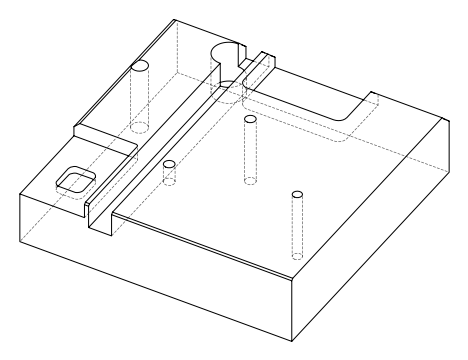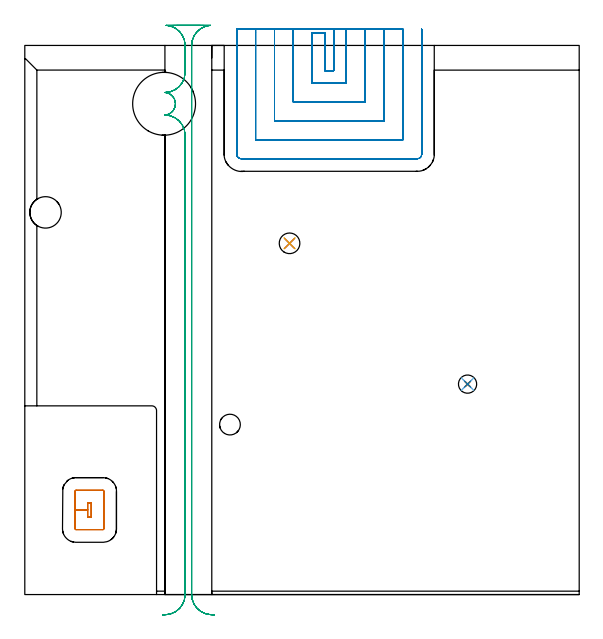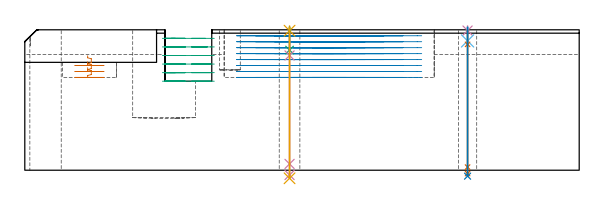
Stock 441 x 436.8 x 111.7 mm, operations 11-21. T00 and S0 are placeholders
(PLAN: 21 operations, 13 tool changes, 222.2 min)
(1 INDEXABLE_INSERT_DRILL_THROUGH_HOLE_FROM_SOLID | STEP1HOLE | NXT0302_021 | 0.46 min | 54771 mm3)
(2 INDEXABLE_INSERT_DRILL_BLIND_HOLE_FROM_SOLID | STEP1POCKET | NXT0302_038 | 0.29 min | 137611 mm3)
(3 INDEXABLE_INSERT_DRILL_BLIND_HOLE_FROM_SOLID_1 | STEP1POCKET_1 | NXT0302_004 | 0.14 min | 6806 mm3)
(4 AREA_MILL | FG_CHAMFER_SURFACE | UGT0205_001 | 0.85 min | 4917 mm3)
(5 AREA_MILL_1 | FG_CHAMFER_SURFACE_1 | UGT0205_001 | 6.49 min | 22926 mm3)
(6 AREA_MILL_2 | FG_CHAMFER_SURFACE_2 | UGT0205_001 | 0.21 min | 43 mm3)
(7 AREA_MILL_3 | FG_CHAMFER_SURFACE_3 | UGT0205_001 | 6.84 min | 23650 mm3)
(8 AREA_MILL_4 | FG_CHAMFER_SURFACE_4 | UGT0205_001 | 8.81 min | 12531 mm3)
(9 AREA_MILL_5 | FG_CHAMFER_SURFACE_5 | UGT0205_001 | 2.49 min | 1075 mm3)
(10 MILL_CORNER_NOTCH_RECTANGULAR | CORNER_NOTCH_RECTANGULAR | NXT0201_008 | Follow Part, ap 1.5, ae 75% | 148.1 min | 407087 mm3)
(11 MILL_RECTANGULAR_POCKET | POCKET_RECTANGULAR_STRAIGHT | UGT0201_094 | Follow Part, ap 5, ae 75% | 1.25 min | 25276 mm3)
(12 MILL_SLOT | SLOT_PARTIAL_RECTANGULAR | UGT0201_094 | Follow Part, ap 5, ae 75% | 31.54 min | 628026 mm3)
(13 MILL_RECTANGULAR_SLOT | SLOT_RECTANGULAR | UGT0201_004 | Follow Part, ap 8, ae 75% | 12.51 min | 622970 mm3)
(14 SPOT_DRILL | STEP1HOLE_1 | NXT0321_9005460120000 | 0.03 min | 6 mm3)
(15 SPOT_DRILL_1 | STEP1HOLE_2 | NXT0321_9005460120000 | 0.03 min | 59 mm3)
(16 DRILL_BLIND_HOLE_INTO_CENTER | STEP1HOLE_1 | NXT0301_030 | 0.05 min | 234 mm3)
(17 GUN_DRILL_THROUGH_HOLE | STEP1HOLE_1 | UGT0307_001 | 0.52 min | 1996 mm3)
(18 SPADE_DRILL_TO_ENLARGE_THROUGH_HOLE | STEP1HOLE_1 | UGT0306_005 | 0.48 min | 16164 mm3)
(19 DRILL_BLIND_HOLE_INTO_CENTER_1 | STEP1HOLE_2 | UGT0301_352 | 0.07 min | 1271 mm3)
(20 GUN_DRILL_THROUGH_HOLE_1 | STEP1HOLE_2 | UGT0307_007 | 0.56 min | 7589 mm3)
(21 DRILL_TO_ENLARGE_THROUGH_HOLE | STEP1HOLE_2 | UGT0301_288 | 0.48 min | 14665 mm3)
(TOOL NXT0302_021 | Index. Insert Drill 25mm [880-D2500L25-05] | D25 PA176 FL125 Z2)
(TOOL NXT0302_038 | Index. Insert Drill 50mm [880-D5000L50-04] | D50 PA176 FL200 Z2)
(TOOL NXT0302_004 | Index. Insert Drill 16.5mm [880-D1650L20-05] | D16.5 PA176 FL83 Z2)
(TOOL UGT0205_001 | Chamfer Mill 20 x 3 x 45 deg. | D20 FL50 Z2)
(TOOL NXT0201_008 | ENDMILL 6mm [2P460-0600-NA 1630] | D6 FL26 Z6)
(TOOL UGT0201_094 | End mill 20 mm | D20 FL38 Z4)
(TOOL UGT0201_004 | End Mill 32 mm | D32 FL53 Z6)
(TOOL NXT0321_9005460120000 | NC Spot Drill, 142deg, 12mm, Carbide, Uncoated | D12 PA142 FL30 Z2)
(TOOL NXT0301_030 | Carbide Drill 5.9mm [860.1-0590-018A1-MM 2214] | D5.9 PA140 FL28 Z2)
(TOOL UGT0307_001 | Gun Drill 5 mm | D5 PA130 FL24 Z1)
(TOOL UGT0306_005 | Spade Drill 14.5mm | D14.5 PA132 FL10 Z2)
(TOOL UGT0301_352 | Twist Drill 10.75 mm | D10.75 PA118 FL84 Z2)
(TOOL UGT0307_007 | Gun Drill 10 mm | D10 PA130 FL24 Z1)
(TOOL UGT0301_288 | Twist Drill 16.4 mm | D16.4 PA118 FL125 Z2)
(OP 11 MILL_RECTANGULAR_POCKET)
G17 G21 G94 G90
T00 M6
G54
G17 G0 G90 X50. Y67.578 S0 M3
G43 Z121.702 H0
Z91.013
G94 G1 Y61.6 Z89.411 F250.
X52.9 Z88.634
Y73. Z85.58
X50. Z84.803
Y67.3 Z83.275
Y61.6 F500.
X52.9
Y73.
X50.
Y67.3
X40.
Y52.3
G3 X40.7 Y51.6 R0.7
G1 X62.2
G3 X62.9 Y52.3 R0.7
G1 Y82.3
G3 X62.2 Y83. R0.7
G1 X40.7
G3 X40. Y82.3 R0.7
G1 Y67.3
Y66.3
G0 X50. Y67.578 Z86.275
G1 Y61.6 Z84.674 F250.
X52.9 Z83.897
Y73. Z80.842
X50. Z80.065
Y67.3 Z78.538
Y61.6 F500.
X52.9
Y73.
X50.
Y67.3
X40.
Y52.3
G3 X40.7 Y51.6 R0.7
G1 X62.2
G3 X62.9 Y52.3 R0.7
G1 Y82.3
G3 X62.2 Y83. R0.7
G1 X40.7
G3 X40. Y82.3 R0.7
G1 Y67.3
Y66.3
G0 X50. Y67.578 Z81.538
G1 Y61.6 Z79.936 F250.
X52.9 Z79.159
Y73. Z76.104
X50. Z75.327
Y67.3 Z73.8
Y61.6 F500.
X52.9
Y73.
X50.
Y67.3
X40.
Y52.3
G3 X40.7 Y51.6 R0.7
G1 X62.2
G3 X62.9 Y52.3 R0.7
G1 Y82.3
G3 X62.2 Y83. R0.7
G1 X40.7
G3 X40. Y82.3 R0.7
G1 Y67.3
Y66.3
G0 Z121.702
M5
M2
(OP 12 MILL_SLOT)
G17 G21 G94 G90
T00 M6
G54
G17 G0 G90 X245.7 Y449.8 S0 M3
G43 Z121.702 H0
Z106.964
G94 G1 Y446.8 F250.
Y416.7 F500.
X238.6
Y446.8
X228.6
Y406.7
X255.7
Y446.8
Y449.8 F250.
X213.6
Y446.8
Y391.7 F500.
X270.7
Y446.8
Y449.8 F250.
X198.6
Y446.8
Y376.7 F500.
X285.7
Y446.8
Y449.8 F250.
X183.6
Y446.8
Y361.7 F500.
X300.7
Y446.8
Y449.8 F250.
X168.6
Y446.8
Y350.2 F500.
G3 X172.1 Y346.7 R3.5
G1 X312.2
G3 X315.7 Y350.2 R3.5
G1 Y446.8
Y449.8 F250.
G0 X245.7 Z102.226
G1 Y446.8
Y416.7 F500.
X238.6
Y446.8
X228.6
Y406.7
X255.7
Y446.8
Y449.8 F250.
X213.6
Y446.8
Y391.7 F500.
X270.7
Y446.8
Y449.8 F250.
X198.6
Y446.8
Y376.7 F500.
X285.7
Y446.8
Y449.8 F250.
X183.6
Y446.8
Y361.7 F500.
X300.7
Y446.8
Y449.8 F250.
X168.6
Y446.8
Y350.2 F500.
G3 X172.1 Y346.7 R3.5
G1 X312.2
G3 X315.7 Y350.2 R3.5
G1 Y446.8
Y449.8 F250.
G0 X245.7 Z97.489
G1 Y446.8
Y416.7 F500.
X238.6
Y446.8
X228.6
Y406.7
X255.7
Y446.8
Y449.8 F250.
X213.6
Y446.8
Y391.7 F500.
X270.7
Y446.8
Y449.8 F250.
X198.6
Y446.8
Y376.7 F500.
X285.7
Y446.8
Y449.8 F250.
X183.6
Y446.8
Y361.7 F500.
X300.7
Y446.8
Y449.8 F250.
X168.6
Y446.8
Y350.2 F500.
G3 X172.1 Y346.7 R3.5
G1 X312.2
G3 X315.7 Y350.2 R3.5
G1 Y446.8
Y449.8 F250.
G0 X245.7 Z92.751
G1 Y446.8
Y416.7 F500.
X238.6
Y446.8
X228.6
Y406.7
X255.7
Y446.8
Y449.8 F250.
X213.6
Y446.8
Y391.7 F500.
X270.7
Y446.8
Y449.8 F250.
X198.6
Y446.8
Y376.7 F500.
X285.7
Y446.8
Y449.8 F250.
X183.6
Y446.8
Y361.7 F500.
X300.7
Y446.8
Y449.8 F250.
X168.6
Y446.8
Y350.2 F500.
G3 X172.1 Y346.7 R3.5
G1 X312.2
G3 X315.7 Y350.2 R3.5
G1 Y446.8
Y449.8 F250.
G0 X245.7 Z88.013
G1 Y446.8
Y416.7 F500.
X238.6
Y446.8
X228.6
Y406.7
X255.7
Y446.8
Y449.8 F250.
X213.6
Y446.8
Y391.7 F500.
X270.7
Y446.8
Y449.8 F250.
X198.6
Y446.8
Y376.7 F500.
X285.7
Y446.8
Y449.8 F250.
X183.6
Y446.8
Y361.7 F500.
X300.7
Y446.8
Y449.8 F250.
X168.6
Y446.8
Y350.2 F500.
G3 X172.1 Y346.7 R3.5
G1 X312.2
G3 X315.7 Y350.2 R3.5
G1 Y446.8
Y449.8 F250.
G0 X245.7 Z83.275
G1 Y446.8
Y416.7 F500.
X238.6
Y446.8
X228.6
Y406.7
X255.7
Y446.8
Y449.8 F250.
X213.6
Y446.8
Y391.7 F500.
X270.7
Y446.8
Y449.8 F250.
X198.6
Y446.8
Y376.7 F500.
X285.7
Y446.8
Y449.8 F250.
X183.6
Y446.8
Y361.7 F500.
X300.7
Y446.8
Y449.8 F250.
X168.6
Y446.8
Y350.2 F500.
G3 X172.1 Y346.7 R3.5
G1 X312.2
G3 X315.7 Y350.2 R3.5
G1 Y446.8
Y449.8 F250.
G0 X245.7 Z78.538
G1 Y446.8
Y416.7 F500.
X238.6
Y446.8
X228.6
Y406.7
X255.7
Y446.8
Y449.8 F250.
X213.6
Y446.8
Y391.7 F500.
X270.7
Y446.8
Y449.8 F250.
X198.6
Y446.8
Y376.7 F500.
X285.7
Y446.8
Y449.8 F250.
X183.6
Y446.8
Y361.7 F500.
X300.7
Y446.8
Y449.8 F250.
X168.6
Y446.8
Y350.2 F500.
G3 X172.1 Y346.7 R3.5
G1 X312.2
G3 X315.7 Y350.2 R3.5
G1 Y446.8
Y449.8 F250.
G0 X245.7 Z73.8
G1 Y446.8
Y416.7 F500.
X238.6
Y446.8
X228.6
Y406.7
X255.7
Y446.8
Y449.8 F250.
X213.6
Y446.8
Y391.7 F500.
X270.7
Y446.8
Y449.8 F250.
X198.6
Y446.8
Y376.7 F500.
X285.7
Y446.8
Y449.8 F250.
X183.6
Y446.8
Y361.7 F500.
X300.7
Y446.8
Y449.8 F250.
X168.6
Y446.8
Y350.2 F500.
G3 X172.1 Y346.7 R3.5
G1 X312.2
G3 X315.7 Y350.2 R3.5
G1 Y446.8
Y449.8 F250.
G0 Z121.702
M5
M2
(OP 13 MILL_RECTANGULAR_SLOT)
G17 G21 G94 G90
T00 M6
G54
G17 G0 G90 X150.715 Y-16.154 S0 M3
G43 Z121.702 H0
Z104.883
G94 G1 X147.721 Y-15.97 F250.
G2 X132.7 Y0. R16. F500.
G1 Y436.8
G2 X143.652 Y451.983 R16.
G1 X143.661 Y452.011
G3 X138.7 Y452.8 R16.
G1 X121.5
G3 X116.538 Y452.011 R16.
G1 X116.548 Y451.983
G2 X127.5 Y436.8 R16.
G1 Y415.39
G2 X111.391 Y399.391 R16.
G1 Y399.381
G2 X111.391 Y381.419 R9.
G1 Y381.409
G2 X127.5 Y365.41 R16.
G1 Y0.
G2 X112.479 Y-15.97 R16.
G1 X109.485 Y-16.154 F250.
G0 X150.715 Z98.067
G1 X147.721 Y-15.97
G2 X132.7 Y0. R16. F500.
G1 Y436.8
G2 X144.975 Y452.36 R16.
G1 X144.982 Y452.39
G3 X141.382 Y452.8 R16.
G1 X118.838
G3 X115.228 Y452.387 R16.
G1 X115.234 Y452.358
G2 X127.5 Y436.8 R16.
G1 Y415.39
G2 X111.391 Y399.391 R16.
G1 Y399.381
G2 X111.391 Y381.419 R9.
G1 Y381.409
G2 X127.5 Y365.41 R16.
G1 Y0.
G2 X112.479 Y-15.97 R16.
G1 X109.485 Y-16.154 F250.
G0 X150.715 Z91.25
G1 X147.721 Y-15.97
G2 X132.7 Y0. R16. F500.
G1 Y436.8
G2 X147.72 Y452.77 R16.
G1 Y452.8
X112.48
Y452.77
G2 X127.5 Y436.8 R16.
G1 Y415.39
G2 X111.391 Y399.391 R16.
G1 Y399.381
G2 X111.391 Y381.419 R9.
G1 Y381.409
G2 X127.5 Y365.41 R16.
G1 Y0.
G2 X112.479 Y-15.97 R16.
G1 X109.485 Y-16.154 F250.
G0 X150.715 Z84.433
G1 X147.721 Y-15.97
G2 X132.7 Y0. R16. F500.
G1 Y436.8
G2 X147.72 Y452.77 R16.
G1 Y452.8
X112.48
Y452.77
G2 X127.5 Y436.8 R16.
G1 Y415.39
G2 X111.391 Y399.391 R16.
G1 Y399.381
G2 X111.391 Y381.419 R9.
G1 Y381.409
G2 X127.5 Y365.41 R16.
G1 Y0.
G2 X112.479 Y-15.97 R16.
G1 X109.485 Y-16.154 F250.
G0 X150.715 Z77.617
G1 X147.721 Y-15.97
G2 X132.7 Y0. R16. F500.
G1 Y436.8
G2 X147.72 Y452.77 R16.
G1 Y452.8
X112.48
Y452.77
G2 X127.5 Y436.8 R16.
G1 Y415.39
G2 X111.391 Y399.391 R16.
G1 Y399.381
G2 X111.391 Y381.419 R9.
G1 Y381.409
G2 X127.5 Y365.41 R16.
G1 Y0.
G2 X112.479 Y-15.97 R16.
G1 X109.485 Y-16.154 F250.
G0 X150.715 Z70.8
G1 X147.721 Y-15.97
G2 X132.7 Y0. R16. F500.
G1 Y436.8
G2 X147.72 Y452.77 R16.
G1 Y452.8
X112.48
Y452.77
G2 X127.5 Y436.8 R16.
G1 Y415.39
G2 X111.391 Y399.391 R16.
G1 Y399.381
G2 X111.391 Y381.419 R9.
G1 Y381.409
G2 X127.5 Y365.41 R16.
G1 Y0.
G2 X112.479 Y-15.97 R16.
G1 X109.485 Y-16.154 F250.
G0 Z121.702
M5
M2
(OP 14 SPOT_DRILL)
G17 G21 G94 G90
T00 M6
G54
G17 G0 G90 X352.2 Y167.4 S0 M3
G43 Z121.7 H0
G94 G81 G98 Z111.067 F250. R114.7
G80
M5
M2
(OP 15 SPOT_DRILL_1)
G17 G21 G94 G90
T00 M6
G54
G17 G0 G90 X210.6 Y279.4 S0 M3
G43 Z121.7 H0
G94 G81 G98 Z110.994 F250. R114.7
G80
M5
M2
(OP 16 DRILL_BLIND_HOLE_INTO_CENTER)
G17 G21 G94 G90
T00 M6
G54
G17 G0 G90 X352.2 Y167.4 S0 M3
G43 Z121.7 H1
G94 G81 G98 Z102.85 F250. R113.7
G80
M5
M2
(OP 17 GUN_DRILL_THROUGH_HOLE)
G17 G21 G94 G90
T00 M6
G54
G17 G0 G90 X352.2 Y167.4 M8
G43 Z121.7 H0
Z111.477
S716 M3
G94 G1 Z100.094 F125. M26
G4 X.084
Z2.5 F250.
G4 X.084
Z-2.666 F125.
G4 X.084
M5
M9
G0 Z111.477
Z121.7
M2
(OP 18 SPADE_DRILL_TO_ENLARGE_THROUGH_HOLE)
G17 G21 G94 G90
T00 M6
G54
G17 G0 G90 X352.2 Y167.4 S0 M3
G43 Z121.7 H0
G94 G73 G98 Z-4.728 F250. Q12.936 R113.7
G80
M5
M2
(OP 19 DRILL_BLIND_HOLE_INTO_CENTER_1)
G17 G21 G94 G90
T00 M6
G54
G17 G0 G90 X210.6 Y279.4 S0 M3
G43 Z121.7 H0
G94 G81 G98 Z95.575 F250. R113.7
G80
M5
M2
(OP 20 GUN_DRILL_THROUGH_HOLE_1)
G17 G21 G94 G90
T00 M6
G54
G17 G0 G90 X210.6 Y279.4 M8
G43 Z121.7 H0
Z109.034
S716 M3
G94 G1 Z91.248 F125. M26
G4 X.084
Z5. F250.
G4 X.084
Z-3.832 F125.
G4 X.084
M5
M9
G0 Z109.034
Z121.7
M2
(OP 21 DRILL_TO_ENLARGE_THROUGH_HOLE)
G17 G21 G94 G90
T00 M6
G54
G17 G0 G90 X210.6 Y279.4 S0 M3
G43 Z121.7 H0
G94 G73 G98 Z-6.427 F250. Q14.766 R113.7
G80
M5
M2
